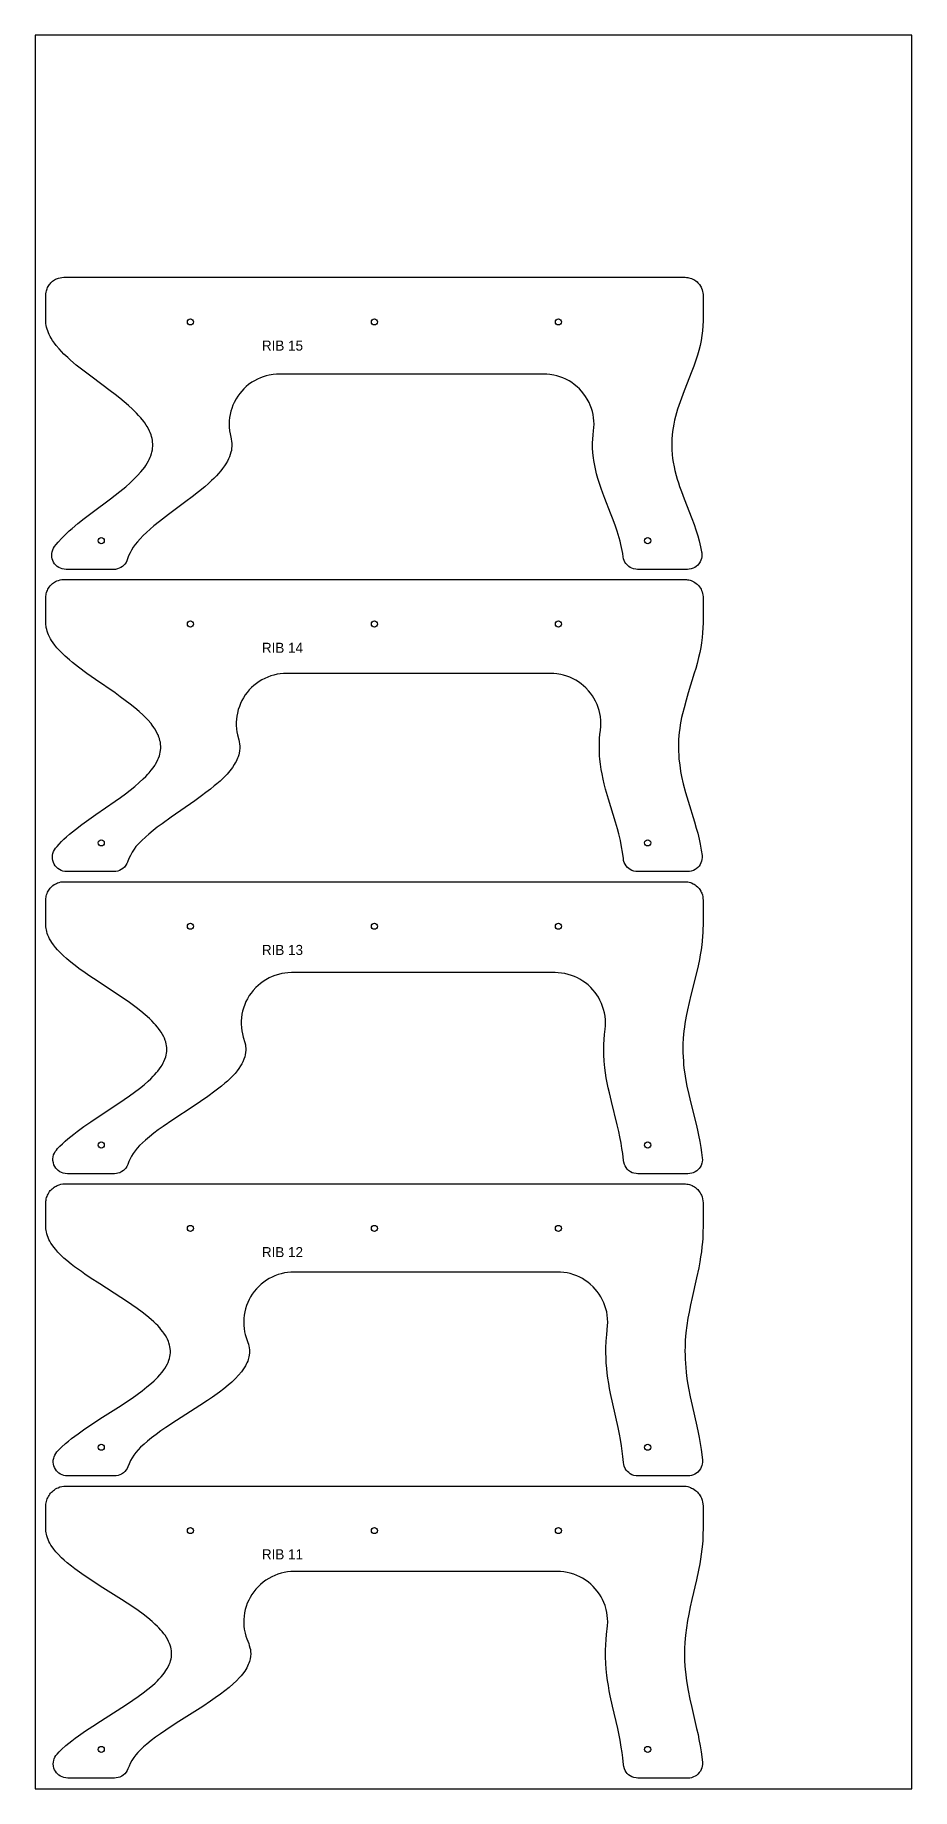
# Model space of a CAD drawing. Header units: millimetres. Extents: x 0 to 1220, y 0 to 2440.
import ezdxf
from ezdxf.enums import TextEntityAlignment as Align

# ---------------------------------------------------------------- set-up
doc = ezdxf.new("R2010")
doc.units = ezdxf.units.MM
for name, color, linetype in [('CUT_HOLES', 5, 'Continuous'), ('CUT_OUTSIDE', 1, 'Continuous'), ('LABEL', 7, 'Continuous'), ('SHEET', 8, 'Continuous')]:
    doc.layers.add(name, color=color, linetype=linetype)

msp = doc.modelspace()

# ---------------------------------------------------------------- linework, layer by layer
at = {"layer": 'CUT_HOLES'}
for centre in [(216.2, 2041), (472.2, 2041), (728.2, 2041), (92, 1736.6), (852.4, 1736.6), (216.2, 1620.6), (472.2, 1620.6), (728.2, 1620.6), (92, 1316.2), (852.4, 1316.2), (216.2, 1200.2), (472.2, 1200.2), (728.2, 1200.2), (92, 895.8), (852.4, 895.8), (216.2, 779.8), (472.2, 779.8), (728.2, 779.8), (92, 475.4), (852.4, 475.4), (216.2, 359.4), (472.2, 359.4), (728.2, 359.4), (92, 55), (852.4, 55)]:
    msp.add_circle(centre, 4.25, dxfattribs=at)
at = {"layer": 'CUT_OUTSIDE'}
for points in [[(43.3, 1696.6), (40.3, 1696.8), (37.8, 1697.4), (35.3, 1698.2), (33, 1699.4), (30.9, 1700.9), (28.9, 1702.6), (27.2, 1704.6), (25.8, 1706.7), (24.7, 1709.1), (23.9, 1711.5), (23.4, 1713.6), (23.2, 1716.2), (23.3, 1718.8), (23.8, 1721.3), (24.5, 1723.8), (25.6, 1726.1), (27.1, 1728.5), (29.3, 1731.3), (32.1, 1734.7), (37, 1740.1), (40.4, 1743.5), (43.7, 1746.8), (47.6, 1750.3), (51.5, 1753.7), (59.6, 1760.5), (68.4, 1767.4), (79.6, 1775.9), (104.8, 1794.7), (111.5, 1799.8), (118, 1804.9), (126.2, 1811.7), (132.1, 1816.9), (137.6, 1822.1), (142.6, 1827.1), (147.3, 1832.4), (150, 1835.7), (152.5, 1839), (153.9, 1841), (156, 1844.3), (157.8, 1847.5), (158.8, 1849.5), (160.2, 1852.6), (161, 1854.6), (162, 1857.7), (162.6, 1859.9), (163.2, 1862.8), (163.5, 1865.1), (163.8, 1868.1), (163.8, 1871.3), (163.6, 1873.6), (163.2, 1876.6), (162.8, 1878.7), (162, 1881.7), (161.4, 1883.8), (160.2, 1886.9), (159.4, 1888.9), (157.7, 1892.2), (155.9, 1895.4), (154.7, 1897.3), (152.5, 1900.5), (151.1, 1902.5), (147, 1907.6), (144.1, 1910.9), (140.9, 1914.2), (135.6, 1919.4), (130, 1924.5), (124.1, 1929.6), (117.8, 1934.8), (111.3, 1939.9), (104.6, 1945.1), (79.4, 1963.9), (68.1, 1972.4), (57.4, 1980.9), (49.4, 1987.7), (45.4, 1991.3), (40.2, 1996.2), (36.6, 1999.9), (33.5, 2003.3), (29.4, 2008.1), (26.8, 2011.5), (24.4, 2015), (22.3, 2018.3), (21.1, 2020.6), (19.6, 2023.4), (18.6, 2025.7), (17.6, 2028.5), (16.8, 2030.9), (16.1, 2033.6), (15.6, 2036.1), (15.2, 2038.6), (15.1, 2040.4), (15, 2042.8), (15, 2077.8), (15.1, 2080.2), (15.4, 2082.4), (15.7, 2084), (16.2, 2085.6), (16.7, 2087.1), (17.4, 2088.6), (18.1, 2090.1), (19, 2091.5), (19.9, 2092.8), (20.9, 2094.1), (22, 2095.3), (23.2, 2096.5), (24.4, 2097.5), (25.7, 2098.5), (27.1, 2099.4), (28.5, 2100.2), (30, 2100.9), (32.4, 2101.8), (34.8, 2102.5), (37.3, 2102.8), (40.1, 2103), (904.5, 2103), (906.4, 2102.9), (908, 2102.7), (909.7, 2102.4), (911.4, 2102), (913.5, 2101.3), (915, 2100.6), (916.6, 2099.8), (918, 2098.9), (919.4, 2098), (921.1, 2096.6), (922.3, 2095.4), (923.5, 2094.1), (924.5, 2092.8), (925.8, 2090.9), (926.6, 2089.5), (927.3, 2088), (928.2, 2085.7), (928.8, 2083.4), (929.1, 2081.6), (929.4, 2079.2), (929.4, 2042.4), (929.2, 2035.5), (928.7, 2028.7), (927.8, 2021.9), (926.7, 2015.1), (925.2, 2008.2), (923.5, 2001.4), (921.5, 1994.6), (918.8, 1986.2), (916.4, 1979.3), (913.8, 1972.5), (903.1, 1945.1), (899.3, 1934.9), (895.7, 1924.6), (894, 1919.5), (892.5, 1914.4), (891.1, 1909.2), (889.8, 1904.1), (888.7, 1898.9), (887.8, 1893.7), (887, 1888.7), (886.4, 1883.5), (886, 1878.5), (885.8, 1873.4), (885.8, 1868.2), (885.9, 1863), (886.4, 1856.3), (887, 1851.1), (887.8, 1845.9), (889, 1839.3), (890.2, 1834.1), (891.9, 1827.3), (893.4, 1822.1), (895, 1817), (896.7, 1811.8), (899.2, 1805), (903, 1794.7), (913.7, 1767.4), (916.9, 1758.9), (919.3, 1751.9), (922, 1743.5), (923.9, 1736.5), (925.9, 1728.2), (927.3, 1721.1), (927.5, 1719.7), (927.7, 1717.5), (927.6, 1714.3), (927.1, 1711.7), (926.5, 1709.6), (925.4, 1707.2), (923.7, 1704.5), (921.9, 1702.5), (919.9, 1700.7), (918.1, 1699.5), (915.8, 1698.3), (912.8, 1697.3), (910.1, 1696.8), (907.6, 1696.6), (838.3, 1696.6), (835.8, 1696.8), (832.7, 1697.4), (830.2, 1698.2), (827.9, 1699.4), (826.2, 1700.6), (824.2, 1702.3), (822.1, 1704.7), (820.7, 1706.9), (819.8, 1708.8), (818.9, 1711.2), (818.3, 1713.9), (817.7, 1718.6), (816.9, 1723.1), (815.2, 1731.3), (814.1, 1735.9), (812.9, 1740.4), (810.1, 1749.6), (807.6, 1757), (804.4, 1765.7), (800.8, 1774.9), (792.7, 1795.5), (790.1, 1802.5), (787.6, 1809.4), (785.3, 1816.2), (783.1, 1823.1), (781.3, 1829.7), (779.6, 1836.6), (778.2, 1843.6), (777.4, 1848), (776.9, 1852), (776.2, 1859), (775.8, 1865.8), (775.8, 1872.5), (776, 1877.7), (776.5, 1883.9), (777.1, 1889.4), (777.5, 1894.2), (777.7, 1898.5), (777.5, 1903.1), (777.1, 1907.6), (776.3, 1912.2), (775.4, 1916.2), (774.1, 1920.6), (772.5, 1924.9), (770.7, 1928.9), (768.2, 1933.5), (766, 1937.1), (763.5, 1940.6), (760.2, 1944.7), (757.4, 1947.7), (754.2, 1950.7), (750.2, 1954), (746.8, 1956.5), (743.1, 1958.8), (738.3, 1961.4), (734.3, 1963.1), (730, 1964.7), (726, 1966), (721.8, 1967), (716.4, 1967.9), (712.1, 1968.3), (707.8, 1968.4), (340.3, 1968.4), (335.7, 1968.3), (331.4, 1967.9), (325.9, 1967), (321.7, 1966), (317.4, 1964.6), (313.5, 1963.2), (309.3, 1961.3), (305.2, 1959.1), (301.6, 1956.9), (297.1, 1953.7), (293.8, 1950.9), (290.4, 1947.8), (287.6, 1944.7), (284.8, 1941.4), (282, 1937.5), (279.7, 1933.8), (277.1, 1929), (275.3, 1925), (273.7, 1920.7), (272.5, 1916.7), (271.4, 1912.3), (270.7, 1907.8), (270.2, 1903.2), (270.1, 1898.6), (270.2, 1894.3), (270.6, 1889.5), (271.3, 1885.2), (272.9, 1878.1), (273.5, 1874.5), (273.7, 1872.2), (273.8, 1869.9), (273.7, 1867.6), (273.5, 1865.4), (273.1, 1862.1), (272.5, 1859.8), (271.6, 1856.3), (270.5, 1853.3), (269.3, 1850.6), (267.5, 1847), (265.6, 1843.7), (263.6, 1840.7), (261, 1837), (258.6, 1833.9), (255.2, 1830), (252.5, 1827), (248.6, 1823.1), (245.7, 1820.3), (241.2, 1816.1), (236, 1811.6), (227.4, 1804.5), (218.6, 1797.6), (209.7, 1790.9), (185.5, 1772.8), (173.3, 1763.5), (165.4, 1757.1), (160.2, 1752.6), (155.1, 1748.1), (150.5, 1743.6), (146.1, 1739.2), (142.3, 1735), (139.2, 1731.1), (136.6, 1727.4), (134.2, 1723.5), (132.1, 1719.5), (130.2, 1715.3), (127.7, 1708.7), (126.6, 1706.4), (124.8, 1703.9), (123.1, 1702), (121.5, 1700.7), (119.4, 1699.3), (117.1, 1698.2), (114.7, 1697.3), (111.7, 1696.7), (109.3, 1696.6), (43.3, 1696.6)], [(44.2, 1276.2), (41.2, 1276.4), (38.6, 1277), (36.2, 1277.9), (33.8, 1279.1), (31.6, 1280.6), (29.7, 1282.4), (28, 1284.4), (26.6, 1286.6), (25.5, 1289), (24.7, 1291.5), (24.2, 1294.1), (24.1, 1296.2), (24.3, 1298.9), (24.8, 1301.5), (25.7, 1304), (26.9, 1306.3), (28.4, 1308.6), (30.6, 1311.2), (33.6, 1314.6), (36.9, 1318), (40.2, 1321.2), (43.9, 1324.7), (47.9, 1328.1), (52, 1331.5), (56.3, 1334.9), (65.2, 1341.8), (74.7, 1348.7), (84.4, 1355.5), (111.5, 1374.3), (118.7, 1379.4), (125.6, 1384.5), (132.4, 1389.7), (138.8, 1394.8), (144.9, 1400), (150.5, 1405.1), (153.9, 1408.5), (157, 1411.8), (158.7, 1413.7), (161.5, 1417.1), (164.1, 1420.4), (166.4, 1423.7), (167.7, 1425.8), (169.4, 1428.9), (171, 1432.2), (171.9, 1434.2), (173, 1437.3), (173.6, 1439.5), (174.2, 1442.4), (174.6, 1444.7), (174.9, 1447.7), (174.9, 1450.9), (174.7, 1453.2), (174.3, 1456.2), (173.8, 1458.3), (173, 1461.3), (172.3, 1463.4), (171.1, 1466.5), (170.1, 1468.5), (168.4, 1471.8), (166.5, 1475), (165.2, 1476.9), (162.8, 1480.1), (161.3, 1482.1), (156.8, 1487.2), (153.7, 1490.5), (150.3, 1493.9), (144.6, 1499), (138.7, 1504.1), (132.2, 1509.2), (125.5, 1514.4), (118.5, 1519.5), (111.3, 1524.7), (84.2, 1543.5), (72, 1552), (60.6, 1560.5), (51.9, 1567.3), (47.7, 1570.9), (42.1, 1575.8), (38.3, 1579.5), (34.9, 1582.9), (30.5, 1587.7), (27.7, 1591.1), (25.1, 1594.6), (22.9, 1597.9), (21.5, 1600.2), (20, 1603), (18.9, 1605.4), (17.8, 1608), (16.9, 1610.5), (16.2, 1613.1), (15.6, 1615.6), (15.4, 1617.4), (15.1, 1619.9), (15, 1622.5), (15, 1657.3), (15.1, 1659.6), (15.3, 1661.2), (15.6, 1662.8), (16, 1664.4), (16.5, 1666), (17.1, 1667.5), (17.8, 1669), (18.6, 1670.4), (19.5, 1671.9), (20.9, 1673.6), (22, 1674.9), (23.2, 1676.1), (24.4, 1677.1), (25.8, 1678.1), (27.2, 1679), (28.6, 1679.8), (30.1, 1680.5), (32.5, 1681.4), (34.9, 1682.1), (37.4, 1682.4), (40.2, 1682.6), (904.4, 1682.6), (906.3, 1682.5), (907.9, 1682.3), (909.6, 1682), (911.3, 1681.6), (912.9, 1681.1), (914.9, 1680.2), (916.4, 1679.5), (918, 1678.5), (919.8, 1677.2), (921.1, 1676.2), (922.3, 1675), (923.5, 1673.7), (924.5, 1672.3), (925.8, 1670.5), (926.6, 1669), (927.3, 1667.5), (928.2, 1665.2), (928.8, 1662.9), (929.1, 1661.1), (929.4, 1658.7), (929.4, 1622.2), (929.3, 1615.4), (928.8, 1608.5), (928.2, 1601.7), (927.2, 1594.7), (926.1, 1587.8), (924.7, 1581), (923.2, 1574.2), (921, 1565.7), (919.2, 1558.9), (917.2, 1552.1), (908.7, 1524.7), (905.7, 1514.5), (902.9, 1504.2), (900.8, 1495.7), (899.6, 1490.5), (898.6, 1485.4), (897.7, 1480.3), (896.9, 1475.2), (896.3, 1470), (895.7, 1464.9), (895.4, 1459.8), (895.1, 1454.7), (895.1, 1449.5), (895.1, 1444.4), (895.5, 1437.7), (895.9, 1432.5), (896.4, 1427.3), (897.4, 1420.6), (898.2, 1415.4), (899.6, 1408.5), (901.9, 1398.3), (905.1, 1386.3), (908.7, 1374.3), (917.6, 1345.3), (920, 1336.8), (921.9, 1329.9), (923.9, 1321.4), (925.4, 1314.4), (926.9, 1306.1), (928, 1298.7), (928.1, 1295.8), (927.9, 1293.2), (927.3, 1290.6), (926.5, 1288.2), (925.5, 1286.3), (923.8, 1283.7), (922, 1281.8), (920, 1280.1), (918.3, 1279), (916, 1277.8), (913, 1276.8), (910.5, 1276.4), (908, 1276.2), (838.5, 1276.2), (836, 1276.4), (832.9, 1277), (830.3, 1277.9), (828, 1279.1), (826.2, 1280.4), (824.2, 1282.1), (822.5, 1284.1), (821, 1286.4), (819.8, 1288.8), (818.9, 1291.8), (818.5, 1294.3), (817.4, 1303.1), (816.1, 1310.7), (814.4, 1319.3), (812.2, 1328.6), (810.3, 1335.9), (807.7, 1344.8), (797.8, 1377.2), (793.8, 1391), (792, 1398.1), (790.3, 1405), (788.9, 1412), (787.7, 1418.3), (786.6, 1425.6), (785.9, 1432.6), (785.5, 1437.1), (785.3, 1441.2), (785.1, 1448.1), (785.2, 1455.2), (785.5, 1461.9), (785.9, 1467), (786.6, 1473.2), (787.1, 1477.9), (787.2, 1482), (787, 1486.3), (786.5, 1491.8), (785.7, 1496), (784.7, 1500.5), (783.5, 1504.5), (781.9, 1508.5), (779.7, 1513.5), (777.6, 1517.3), (775.4, 1520.8), (772.7, 1524.5), (770, 1527.9), (766.3, 1531.9), (763.1, 1534.8), (759.9, 1537.4), (756.1, 1540.1), (752.5, 1542.4), (747.9, 1544.8), (744.1, 1546.6), (739.8, 1548.2), (735.4, 1549.5), (731.3, 1550.5), (725.9, 1551.4), (721.6, 1551.8), (717.3, 1551.9), (350.1, 1551.9), (345.6, 1551.8), (341.1, 1551.4), (336.7, 1550.7), (332.3, 1549.7), (328, 1548.4), (323.7, 1546.9), (319.6, 1545), (315.6, 1543), (311.8, 1540.6), (308.1, 1538), (304.5, 1535.2), (301.2, 1532.2), (298.1, 1529), (295.2, 1525.5), (292.5, 1521.9), (290, 1518.1), (287.8, 1514.2), (285.9, 1510.2), (284.2, 1506), (282.8, 1501.9), (281.5, 1496.7), (280.7, 1492.5), (280.2, 1488.1), (279.9, 1483.9), (280, 1479.7), (280.3, 1474.3), (280.9, 1470.5), (281.7, 1466.3), (283.6, 1459.3), (284.1, 1457), (284.6, 1453.7), (284.8, 1451.3), (284.8, 1447.9), (284.5, 1444.4), (283.9, 1441), (283.3, 1438.5), (282.5, 1435.8), (281.8, 1434), (280.8, 1431.8), (279.8, 1429.6), (278.5, 1427.3), (277.2, 1425), (274.7, 1421.2), (271.1, 1416.5), (267.1, 1411.9), (262.6, 1407.2), (257.3, 1402.2), (252.7, 1398.1), (249.4, 1395.3), (243.9, 1390.8), (237.8, 1386.1), (231.6, 1381.6), (222.2, 1374.8), (189.3, 1351.9), (176.6, 1342.8), (170, 1337.9), (164.1, 1333.2), (158.4, 1328.5), (153.9, 1324.7), (148.1, 1319.2), (143.6, 1314.5), (140.4, 1310.9), (137.8, 1307.3), (135, 1303.2), (132.6, 1298.7), (130.6, 1294.4), (128.7, 1289.5), (127.8, 1287.3), (126.4, 1285), (124.3, 1282.4), (122.3, 1280.6), (120, 1279), (117.6, 1277.8), (115, 1276.9), (112.3, 1276.4), (110, 1276.2), (44.2, 1276.2)], [(29.6, 888.8), (31.4, 890.9), (34.6, 894.2), (38.1, 897.6), (41.7, 901), (45.6, 904.4), (49.6, 907.7), (53.9, 911.1), (58.4, 914.5), (67.8, 921.4), (77.8, 928.3), (88, 935.1), (116.5, 953.9), (124.1, 959), (131.4, 964.1), (138.5, 969.3), (145.2, 974.4), (151.6, 979.6), (157.5, 984.7), (161, 988.1), (164.4, 991.4), (166.2, 993.3), (169, 996.5), (170.6, 998.5), (173.2, 1001.8), (175.3, 1005), (176.6, 1007.1), (178.3, 1010.1), (179.3, 1012.2), (180.6, 1015.3), (181.7, 1018.6), (182.3, 1020.9), (182.8, 1023.8), (183.1, 1026), (183.2, 1029), (183.1, 1031.1), (182.8, 1034.1), (182.5, 1036.2), (181.8, 1039.2), (181.1, 1041.3), (179.9, 1044.4), (179, 1046.4), (177.3, 1049.7), (175.5, 1052.8), (174.2, 1054.8), (171.8, 1058), (170.3, 1060), (167.6, 1063.2), (165.8, 1065.1), (162.6, 1068.4), (159.1, 1071.8), (153.4, 1076.9), (147.1, 1082.1), (140.6, 1087.2), (131.2, 1094), (123.9, 1099.1), (116.3, 1104.3), (87.7, 1123.1), (75, 1131.6), (67.7, 1136.7), (62.9, 1140.1), (53.7, 1147.1), (47.5, 1152), (43.5, 1155.4), (39.5, 1159.1), (35.9, 1162.5), (31.3, 1167.3), (28.3, 1170.7), (25.7, 1174.2), (23.3, 1177.5), (21.9, 1179.8), (20.3, 1182.6), (19.1, 1185), (17.9, 1187.6), (17, 1190.1), (16.3, 1192.7), (15.7, 1195.2), (15.4, 1197.1), (15.1, 1199.5), (15, 1202.1), (15, 1236.5), (15.1, 1238.9), (15.3, 1240.5), (15.6, 1242.2), (16, 1243.8), (16.7, 1245.9), (17.4, 1247.5), (18.2, 1249), (19.1, 1250.5), (20.1, 1251.9), (21.1, 1253.2), (22.2, 1254.5), (23.4, 1255.6), (24.8, 1256.7), (26.6, 1258.1), (28, 1258.9), (29.6, 1259.7), (31.1, 1260.4), (33.5, 1261.2), (35.9, 1261.8), (38.4, 1262.1), (40.7, 1262.2), (904.3, 1262.2), (906.1, 1262.1), (908.3, 1261.8), (910, 1261.4), (911.7, 1261), (913.4, 1260.4), (915.4, 1259.4), (916.9, 1258.6), (918.4, 1257.6), (919.8, 1256.6), (921.5, 1255.1), (922.7, 1253.9), (923.9, 1252.5), (924.9, 1251.1), (926.1, 1249.2), (926.9, 1247.6), (927.6, 1246.1), (928.4, 1243.7), (929, 1241.3), (929.3, 1238.8), (929.4, 1236.5), (929.4, 1201.8), (929.3, 1196.5), (929.1, 1191.4), (928.8, 1186.2), (928.2, 1179.6), (927.6, 1174.3), (926.7, 1167.5), (925.6, 1160.6), (924.3, 1153.8), (922.6, 1145.3), (919.4, 1131.7), (912.5, 1104.3), (910, 1094.1), (907.7, 1083.8), (906, 1075.3), (904.2, 1065), (903.5, 1059.9), (902.8, 1054.8), (902.3, 1049.7), (901.9, 1044.6), (901.4, 1036), (901.3, 1029.2), (901.4, 1024.1), (901.6, 1018.9), (902, 1012.1), (902.4, 1006.9), (903.2, 1000.1), (903.9, 995), (905, 988.2), (906.9, 977.9), (909.6, 965.9), (912.4, 953.9), (919.7, 924.9), (921.7, 916.4), (923.2, 909.5), (925, 900.9), (926.4, 892.5), (927.4, 885.5), (928.3, 877.9), (928.4, 875), (928.1, 872.4), (927.6, 870.4), (926.6, 867.5), (925.4, 865.2), (923.9, 863.2), (922.5, 861.6), (920.6, 860), (918.4, 858.5), (915.7, 857.2), (913.7, 856.5), (911.2, 856), (908.3, 855.8), (838.7, 855.8), (836.1, 856), (833, 856.6), (830.9, 857.3), (828.5, 858.5), (825.8, 860.4), (823.9, 862.2), (822.2, 864.4), (820.8, 866.7), (819.9, 868.6), (819, 871.8), (818.6, 874.3), (817.6, 884), (816.6, 891), (815.4, 898.6), (813.7, 907.4), (812.1, 914.8), (810, 924), (801.8, 956.5), (799, 968.3), (797.5, 975.3), (796.1, 982.3), (794.8, 989.3), (793.7, 996.2), (792.8, 1003.3), (792, 1012.4), (791.5, 1021.4), (791.3, 1028.4), (791.4, 1035.7), (791.8, 1042.8), (792.3, 1049.7), (793.1, 1057.1), (793.5, 1061.7), (793.6, 1065.9), (793.5, 1070.2), (793, 1075), (792.2, 1079.5), (791.1, 1084.3), (789.7, 1088.7), (788.1, 1092.9), (786, 1097.3), (783.8, 1101.3), (781.7, 1104.6), (779.2, 1108.1), (776.2, 1111.8), (773.1, 1115.1), (769.4, 1118.5), (765.9, 1121.3), (762.2, 1124), (758.1, 1126.5), (754.6, 1128.3), (750.7, 1130.1), (746.4, 1131.7), (741.8, 1133.1), (737, 1134.3), (732.5, 1135), (727.7, 1135.4), (723.4, 1135.6), (356.9, 1135.6), (351.7, 1135.4), (347.7, 1135), (343.4, 1134.3), (338.6, 1133.2), (333.8, 1131.7), (329.8, 1130.2), (325.8, 1128.3), (320.9, 1125.7), (317.2, 1123.3), (313.5, 1120.6), (310.2, 1117.8), (307, 1114.8), (303.3, 1110.7), (300.6, 1107.3), (298.1, 1103.8), (295.4, 1099.2), (293.4, 1095.3), (291.7, 1091.4), (290, 1086.4), (288.8, 1082.2), (287.9, 1078), (287.2, 1072.8), (286.8, 1068.4), (286.8, 1064.2), (287.1, 1058.9), (287.6, 1054.9), (288.4, 1050.6), (289.6, 1045.8), (291.9, 1038.6), (292.7, 1035), (293, 1032.7), (293.1, 1030.4), (293.2, 1028), (292.9, 1024.6), (292.3, 1021.1), (291.7, 1018.6), (290.6, 1015.2), (289.1, 1011.7), (287.5, 1008.6), (285.8, 1005.8), (283.5, 1002.3), (281, 999), (278.2, 995.5), (274.6, 991.6), (271.7, 988.7), (267.5, 984.7), (264.2, 981.8), (259.2, 977.6), (255.9, 974.9), (250.3, 970.6), (240.3, 963.4), (230.3, 956.4), (219.9, 949.5), (191.9, 931), (178.4, 921.8), (171.4, 916.8), (165.1, 912.1), (159.2, 907.4), (153.6, 902.6), (149.4, 898.8), (145.4, 895), (142.1, 891.4), (139.1, 887.7), (136.5, 884), (134.2, 880.3), (132.4, 876.8), (130.5, 872.7), (128.9, 868.7), (127.7, 866.1), (126.3, 863.8), (124.5, 861.8), (122.9, 860.4), (120.7, 858.8), (117.9, 857.3), (115.3, 856.5), (113.2, 856), (110.4, 855.8), (45, 855.8), (41.9, 856), (39.3, 856.6), (36.8, 857.5), (34.4, 858.7), (32.2, 860.3), (30.7, 861.7), (28.9, 863.7), (27.4, 866), (26.3, 868.4), (25.5, 870.9), (24.9, 874.1), (24.9, 876.7), (25.2, 879.4), (25.8, 882), (26.8, 884.4), (28.1, 886.8), (29.6, 888.8)], [(45.4, 435.4), (42.5, 435.6), (40, 436.1), (37.5, 437), (35.2, 438.1), (33.1, 439.5), (31.2, 441.2), (29.8, 442.7), (28.3, 444.8), (27.1, 447.1), (26.2, 449.5), (25.6, 452), (25.3, 454.5), (25.4, 457.6), (25.9, 460.1), (26.4, 462.1), (27.4, 464.4), (28.7, 466.6), (30.4, 468.8), (33.2, 471.8), (36.7, 475.3), (42.5, 480.6), (46.6, 484), (50.6, 487.3), (55.2, 490.8), (59.9, 494.2), (69.4, 501), (79.7, 507.9), (90.2, 514.7), (119.6, 533.5), (127.4, 538.6), (134.9, 543.7), (142.2, 548.9), (149.2, 554), (155.7, 559.2), (161.9, 564.3), (165.6, 567.7), (168.9, 571), (170.8, 572.9), (173.8, 576.3), (176.6, 579.6), (179.1, 582.9), (180.5, 585), (182.4, 588.1), (184.1, 591.4), (185, 593.4), (186.2, 596.5), (186.9, 598.7), (187.6, 601.5), (188, 603.9), (188.3, 606.8), (188.3, 610.1), (188.1, 612.4), (187.7, 615.4), (187.2, 617.5), (186.3, 620.5), (185.5, 622.6), (184.2, 625.7), (183.2, 627.7), (181.3, 631), (179.2, 634.2), (177.8, 636.1), (175.2, 639.3), (173.5, 641.3), (170.6, 644.5), (168.7, 646.4), (165.4, 649.7), (161.6, 653.1), (155.5, 658.2), (149, 663.3), (142.1, 668.4), (134.8, 673.6), (127.2, 678.7), (119.3, 683.9), (90, 702.7), (76.8, 711.2), (69.3, 716.3), (64.4, 719.7), (55, 726.5), (50.4, 730.1), (44.3, 735), (40.2, 738.6), (36.5, 742.1), (31.8, 746.9), (28.7, 750.3), (26, 753.8), (23.6, 757.1), (22.1, 759.4), (20.4, 762.2), (19.2, 764.6), (18, 767.2), (17.1, 769.7), (16.3, 772.3), (15.7, 774.9), (15.4, 776.7), (15.1, 779), (15, 781.7), (15, 815.1), (15.1, 817.6), (15.3, 819.3), (15.6, 821), (16, 822.7), (16.6, 824.4), (17.2, 825.9), (18, 827.5), (19.2, 829.5), (20.1, 831), (21.2, 832.4), (22.4, 833.7), (23.6, 834.9), (25, 836), (26.4, 837), (27.8, 838), (29.3, 838.8), (30.9, 839.6), (33.4, 840.5), (36, 841.2), (38.6, 841.6), (41.6, 841.8), (903.1, 841.8), (905, 841.7), (906.7, 841.5), (908.6, 841.2), (910.3, 840.7), (912, 840.2), (914.1, 839.3), (915.8, 838.4), (917.4, 837.5), (918.8, 836.5), (920.6, 835), (921.9, 833.8), (923.2, 832.4), (924.2, 831), (925.2, 829.5), (926.4, 827.5), (927.2, 825.9), (928.1, 823.5), (928.8, 820.8), (929.2, 818.3), (929.4, 815.5), (929.4, 781.3), (929.3, 776.1), (929.2, 771), (928.9, 765.8), (928.5, 760.7), (927.8, 754), (927, 747.2), (926, 740.2), (924.9, 733.4), (923.3, 724.9), (920.4, 711.2), (914.2, 683.9), (912, 673.7), (909.9, 663.4), (908.4, 654.9), (906.8, 644.6), (905.6, 634.4), (905.1, 629.2), (904.7, 624.2), (904.3, 615.6), (904.2, 608.8), (904.3, 603.7), (904.4, 598.5), (904.8, 591.7), (905.2, 586.5), (905.9, 579.7), (906.5, 574.6), (907.5, 567.8), (909.3, 557.5), (911.6, 545.5), (914.2, 533.5), (920.7, 504.5), (922.5, 496), (923.9, 489.1), (925.4, 480.5), (926.7, 472.1), (927.6, 465.1), (928.4, 457.3), (928.5, 454.4), (928.2, 451.8), (927.7, 449.8), (926.8, 447.5), (925.7, 445.2), (924.2, 443.1), (922.2, 440.8), (920.2, 439.2), (918.1, 437.8), (916.2, 437), (913.3, 436), (910.8, 435.5), (908.4, 435.4), (838.8, 435.4), (836.2, 435.6), (833, 436.2), (830.5, 437.2), (828.1, 438.4), (825.9, 440), (824.3, 441.5), (822.5, 443.6), (821.1, 445.8), (819.8, 448.8), (819.1, 451.4), (818.7, 454), (817.9, 462.6), (817, 469.7), (815.9, 477.3), (814.4, 486.2), (813, 493.6), (811.1, 503), (803.7, 535.8), (800.7, 550.1), (799.3, 557.2), (798.1, 564.2), (797, 571.3), (796.1, 578.4), (795.3, 585.5), (794.7, 592.5), (794.4, 599.6), (794.2, 606.5), (794.3, 613.7), (794.6, 623.1), (795.4, 632.3), (796.6, 644.6), (796.8, 649.1), (796.6, 654.6), (796.1, 658.9), (795.3, 663.6), (794.3, 667.8), (792.9, 672.2), (791.4, 676.1), (789.6, 680), (787, 684.8), (784.7, 688.4), (782, 692.1), (779.4, 695.3), (776.5, 698.5), (772.4, 702.2), (769.1, 704.9), (765.4, 707.5), (761.5, 709.9), (757.8, 711.9), (753.7, 713.8), (749.6, 715.3), (744.4, 716.9), (740.2, 717.8), (735.7, 718.6), (731.2, 719), (726.9, 719.1), (360.5, 719.1), (355.9, 719), (351.4, 718.6), (346.9, 717.8), (342.5, 716.8), (338.1, 715.5), (333.8, 713.9), (329.7, 712.1), (325.7, 710), (321.8, 707.6), (318.1, 705), (314.5, 702.1), (311.2, 699), (308.1, 695.7), (304.9, 691.9), (302.2, 688.2), (299.8, 684.4), (297.8, 680.7), (295.9, 676.6), (294.3, 672.4), (292.9, 668), (291.8, 663.6), (291, 659.1), (290.5, 654.6), (290.3, 650.3), (290.4, 644.9), (290.8, 640.6), (291.6, 635.8), (292.4, 632), (293.6, 627.9), (296.1, 621.1), (296.8, 618.7), (297.5, 616.2), (297.9, 613.9), (298.2, 610.5), (298.2, 606.9), (297.9, 603.5), (297.5, 601), (296.5, 597.4), (295.8, 595.2), (294.8, 592.8), (293.8, 590.8), (292.6, 588.4), (290, 584.3), (287, 580.1), (283.1, 575.5), (278.8, 570.8), (273.7, 566), (268.6, 561.5), (262.7, 556.7), (256.6, 552.1), (246.9, 545.1), (240, 540.3), (229.4, 533.4), (196.6, 512.4), (182, 502.8), (175.2, 498), (168.5, 493.3), (162.2, 488.5), (156.2, 483.7), (151.6, 479.8), (146.9, 475.4), (143.3, 471.8), (140.3, 468.2), (137.3, 464.2), (134.9, 460.5), (132.9, 456.9), (130.8, 452.4), (129.1, 448.3), (128.1, 446), (126.7, 443.7), (125, 441.7), (123, 439.9), (120.4, 438.1), (118, 436.9), (115.5, 436.1), (112.8, 435.6), (110.6, 435.4), (45.4, 435.4)], [(45.6, 15), (42.6, 15.2), (40.1, 15.7), (37.7, 16.6), (35.4, 17.7), (33.2, 19.2), (31.3, 20.9), (29.9, 22.4), (28.4, 24.5), (27.2, 26.7), (26.3, 29.1), (25.7, 31.6), (25.4, 34.7), (25.6, 37.3), (26, 39.8), (26.6, 41.7), (27.6, 44.1), (28.9, 46.3), (30.6, 48.4), (33.7, 51.7), (36.9, 54.9), (42.8, 60.2), (46.9, 63.6), (51, 66.9), (55.6, 70.4), (60.3, 73.8), (70, 80.6), (80.3, 87.5), (90.9, 94.3), (120.6, 113.1), (128.5, 118.2), (136.1, 123.3), (143.5, 128.5), (150.5, 133.6), (157.1, 138.8), (163.3, 143.9), (167, 147.3), (170.4, 150.6), (172.3, 152.5), (175.4, 155.9), (178.2, 159.2), (180.7, 162.5), (182.1, 164.6), (184, 167.7), (185.8, 171), (186.7, 173), (187.9, 176.1), (188.6, 178.3), (189.3, 181.1), (189.7, 183.5), (189.9, 186.4), (190, 189.7), (189.8, 192.1), (189.3, 195), (188.8, 197.1), (188, 200.1), (187.2, 202.2), (185.8, 205.3), (184.8, 207.3), (182.9, 210.6), (180.8, 213.8), (179.3, 215.7), (176.8, 218.9), (175.1, 220.9), (172.1, 224.1), (170.2, 226), (166.8, 229.3), (163.1, 232.7), (156.9, 237.8), (150.4, 242.9), (143.3, 248), (135.9, 253.2), (128.3, 258.3), (120.3, 263.5), (90.7, 282.3), (77.4, 290.8), (69.8, 295.9), (64.9, 299.3), (55.4, 306.1), (50.8, 309.7), (44.6, 314.6), (40.5, 318.2), (36.7, 321.7), (31.9, 326.5), (28.9, 329.9), (26.1, 333.4), (23.6, 336.7), (22.1, 339), (20.5, 341.8), (19.2, 344.2), (18.1, 346.8), (17.1, 349.3), (16.3, 351.9), (15.7, 354.5), (15.4, 356.3), (15.1, 358.6), (15, 361.3), (15, 393), (15.2, 396.3), (15.4, 398.2), (15.8, 400), (16.3, 401.8), (16.9, 403.5), (17.7, 405.2), (18.5, 406.8), (19.4, 408.4), (20.5, 409.9), (21.6, 411.4), (22.9, 412.7), (24.2, 414), (25.6, 415.2), (27, 416.3), (28.6, 417.3), (30.2, 418.2), (31.9, 419), (34.6, 420.1), (37.4, 420.8), (40.1, 421.2), (43.3, 421.4), (901.8, 421.4), (903.7, 421.3), (906.1, 421), (908, 420.6), (909.8, 420.1), (911.7, 419.4), (913.4, 418.6), (915.1, 417.8), (917.1, 416.5), (918.7, 415.3), (920.1, 414.2), (921.5, 412.7), (922.8, 411.3), (924, 409.9), (925.3, 407.8), (926.2, 406.2), (927, 404.5), (928.1, 401.8), (928.8, 399.1), (929.2, 396.4), (929.4, 393.4), (929.4, 360.9), (929.3, 355.7), (929.2, 350.6), (928.9, 345.4), (928.5, 340.3), (927.8, 333.6), (926.9, 326.8), (925.9, 319.8), (924.7, 313), (923.1, 304.5), (920.2, 290.9), (913.9, 263.5), (911.6, 253.3), (909.5, 243), (907.9, 234.5), (906.3, 224.2), (905, 214), (904.5, 208.8), (904.1, 203.8), (903.7, 195.2), (903.6, 188.4), (903.7, 183.3), (903.8, 178.1), (904.2, 171.3), (904.6, 166.1), (905.3, 159.3), (906, 154.2), (907, 147.4), (908.8, 137.1), (911.2, 125.1), (913.8, 113.1), (920.5, 84.1), (922.4, 75.6), (923.7, 68.7), (925.3, 60.1), (926.7, 51.7), (927.6, 44.7), (928.4, 36.9), (928.4, 34), (928.2, 31.5), (927.7, 29.5), (926.8, 27.1), (925.7, 24.8), (924.2, 22.7), (922.2, 20.4), (920.2, 18.8), (918.5, 17.7), (916.2, 16.6), (913.3, 15.6), (910.8, 15.1), (908.4, 15), (838.8, 15), (836.2, 15.2), (833, 15.8), (830.4, 16.8), (828, 18), (825.8, 19.6), (823.9, 21.5), (822.5, 23.2), (821.1, 25.5), (819.9, 28), (819, 31.1), (818.7, 33.6), (817.7, 43.3), (816.8, 50.5), (815.6, 58.2), (814, 67.6), (812.5, 74.7), (810.6, 84), (803.4, 115), (800.3, 129.3), (798.9, 136.5), (797.6, 143.7), (796.5, 150.8), (795.5, 158), (794.5, 167.3), (794, 174.6), (793.6, 183.9), (793.7, 193), (793.9, 200.5), (794.4, 207.7), (795.1, 215), (796.5, 227), (796.7, 232.3), (796.6, 236.9), (796.2, 241.1), (795.5, 245.6), (794.5, 249.8), (793, 255.1), (791.4, 259.2), (789.5, 263.4), (787.6, 267.1), (785.3, 270.8), (782.1, 275.3), (779.4, 278.6), (776.5, 281.7), (773.2, 284.9), (769.8, 287.6), (765.4, 290.8), (761.7, 293.1), (758, 295.1), (753.8, 297), (749.7, 298.6), (744.5, 300.2), (740.2, 301.2), (735.7, 301.9), (731.1, 302.3), (726.8, 302.5), (360.6, 302.5), (355.9, 302.3), (351.3, 301.9), (346.7, 301.1), (342.2, 300.1), (337.7, 298.7), (333.4, 297.1), (329.2, 295.1), (325.1, 292.9), (321.1, 290.5), (317.4, 287.7), (313.5, 284.5), (310.2, 281.3), (307.1, 277.8), (304.2, 274.2), (301.5, 270.4), (299.1, 266.4), (297.2, 262.6), (295.3, 258.4), (293.8, 254), (292.5, 249.5), (291.5, 245), (290.8, 240.4), (290.4, 235.8), (290.4, 231.4), (290.6, 226.5), (291.1, 222.1), (292.2, 216.6), (293.3, 212.4), (294.6, 208.6), (297.2, 202.1), (298.1, 199.7), (299, 196.3), (299.5, 194), (299.8, 191.4), (300, 187.9), (299.8, 184.4), (299.2, 181), (298.2, 177.2), (297.5, 175), (296.7, 173), (295.7, 170.8), (294.5, 168.5), (293.1, 166.2), (291.7, 164), (288.6, 159.7), (286.7, 157.4), (284.6, 155), (280.1, 150.3), (275.6, 146), (270.1, 141.2), (264.2, 136.4), (257.9, 131.6), (250.8, 126.6), (244, 121.9), (233.3, 114.8), (196.2, 91.3), (181.8, 81.8), (174.4, 76.8), (167.7, 72), (161.4, 67.2), (155.4, 62.4), (150.8, 58.4), (146.6, 54.5), (143.1, 50.9), (140, 47.3), (137.3, 43.6), (134.6, 39.4), (132.4, 35.2), (130.7, 31.6), (129.2, 27.9), (128.2, 25.6), (126.8, 23.3), (124.7, 20.9), (122.7, 19.1), (120.5, 17.7), (118.1, 16.5), (115.6, 15.7), (112.9, 15.2), (110.7, 15), (45.6, 15)]]:
    msp.add_lwpolyline(points, close=True, dxfattribs=at)
at = {"layer": 'SHEET'}
msp.add_lwpolyline([(0, 0), (1220, 0), (1220, 2440), (0, 2440)], close=True, dxfattribs=at)

# ---------------------------------------------------------------- texts
at = {"layer": 'LABEL'}
for s, p in [('RIB 15', (344.2, 2008)), ('RIB 14', (344.2, 1587.6)), ('RIB 13', (344.2, 1167.2)), ('RIB 12', (344.2, 746.8)), ('RIB 11', (344.2, 326.4))]:
    msp.add_text(s, height=14, dxfattribs=at).set_placement(p, align=Align.MIDDLE_CENTER)

doc.saveas('drawing.dxf')
